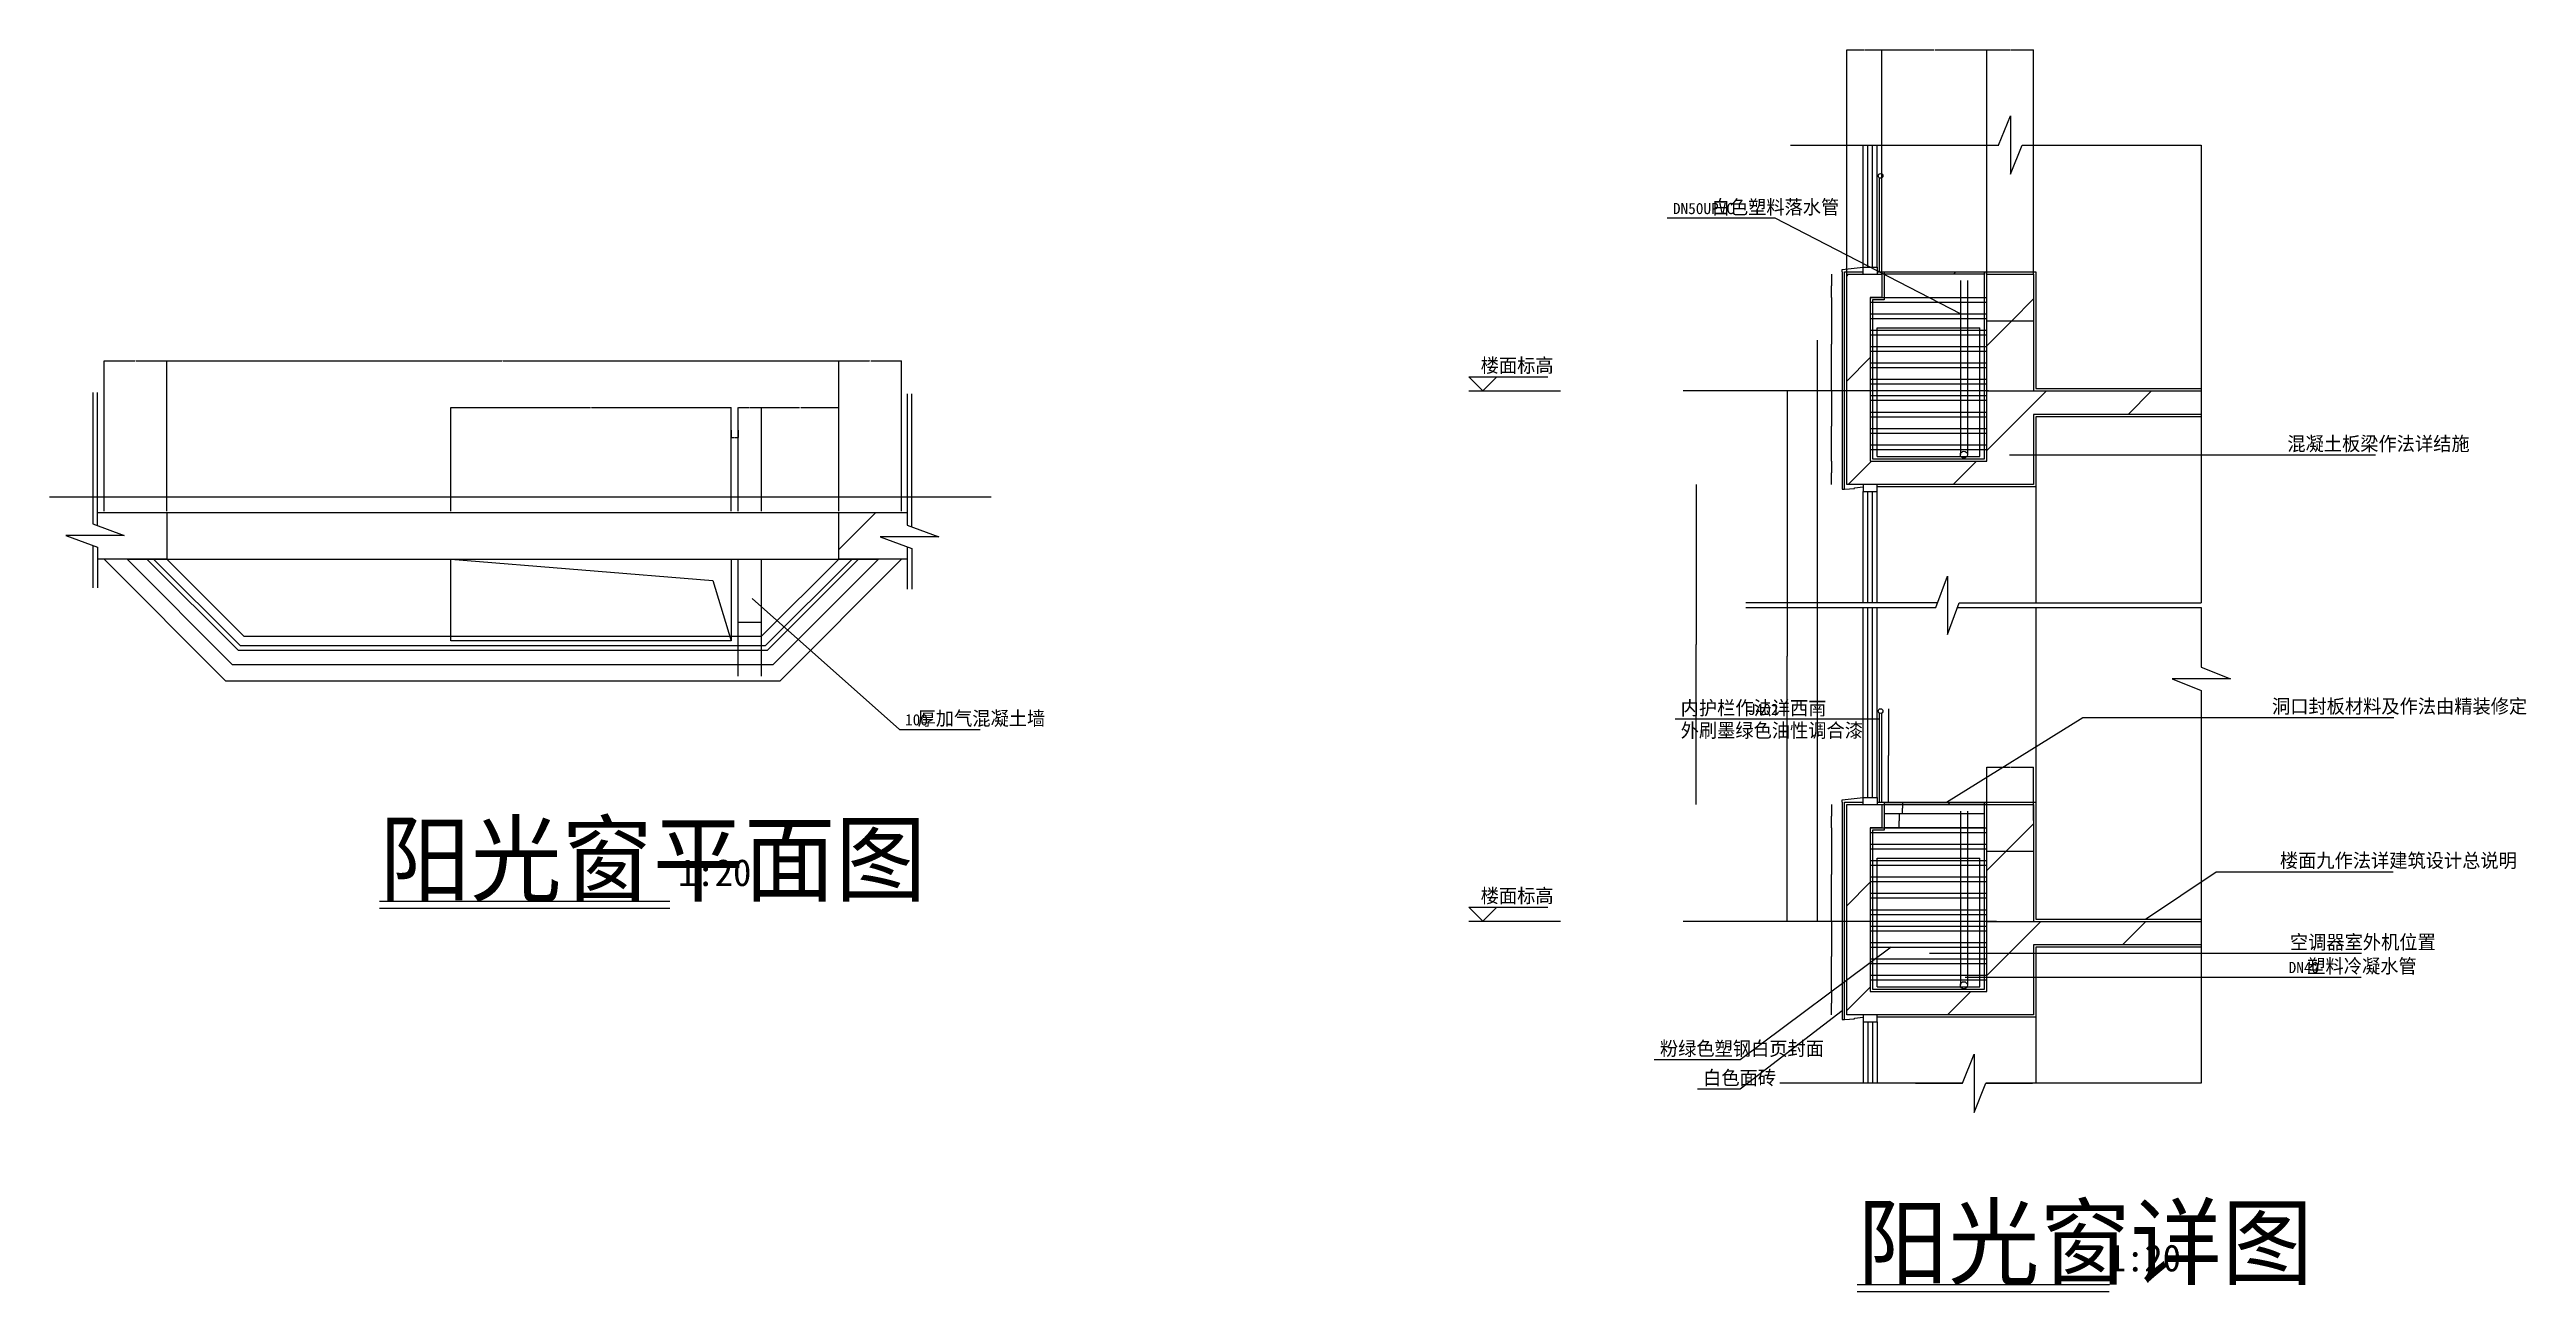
# Model space of a CAD drawing. Header units: metres. Extents: x 28236 to 38834, y 35622 to 40936.
import ezdxf

# ---------------------------------------------------------------- set-up
doc = ezdxf.new("R2010")
doc.units = ezdxf.units.M
for name, color, linetype in [('1', 4, 'Continuous'), ('2', 1, 'Continuous'), ('AXIS_TEXT', 7, 'Continuous'), ('BAN', 7, 'Continuous'), ('KT', 4, 'Continuous'), ('PUB_DIM', 3, 'Continuous'), ('PUB_TEXT', 7, 'Continuous'), ('WAI', 2, 'Continuous'), ('WALL', 7, 'Continuous')]:
    doc.layers.add(name, color=color, linetype=linetype)
doc.dimstyles.get("Standard").update_dxf_attribs({"dimtxt": 2.5, "dimasz": 2.5, "dimexe": 1.25, "dimexo": 0.625, "dimtad": 1, "dimcen": 2.5, "dimazin": 3, "dimtfac": 1, "dimtmove": 0, "dimatfit": 3})
pattern_1 = [(45, (0, 0), (-224.5064, 224.5064), [])]

# ---------------------------------------------------------------- blocks, each defined once
blk = doc.blocks.new('PDX')
at = {"layer": 'AXIS_TEXT'}
blk.add_lwpolyline([(0, 250), (0, 50), (125, 0), (-125, 0), (0, -50), (0, -250)], dxfattribs=at)
blk = doc.blocks.new('*D1')
for p, q in [((29952.89, 38961.06), (29952.89, 39403.64)), ((29953.14, 39403.64), (30550.89, 39403.64)), ((30554.89, 39403.64), (31152.64, 39403.64)), ((31152.89, 38961.06), (31152.89, 39403.64))]:
    blk.add_line(p, q)
at = {"layer": 'Defpoints'}
for p in [(29952.89, 39403.64), (29952.89, 38961.06), (31152.89, 38961.06)]:
    blk.add_point(p, dxfattribs=at)
at = {"layer": 'PUB_DIM', "insert": (30552.89, 39403.64), "char_height": 1, "attachment_point": 5}
blk.add_mtext('1200', dxfattribs=at)
blk = doc.blocks.new('*D2')
for p, q in [((28737.7, 39447.91), (28737.7, 39603.64)), ((28737.95, 39603.64), (30173.28, 39603.64)), ((30177.28, 39603.64), (31612.61, 39603.64)), ((31612.86, 39447.91), (31612.86, 39603.64))]:
    blk.add_line(p, q)
at = {"layer": 'Defpoints'}
for p in [(28737.7, 39603.64), (28737.7, 39447.91), (31612.86, 39447.91)]:
    blk.add_point(p, dxfattribs=at)
at = {"layer": 'PUB_DIM', "insert": (30175.28, 39603.64), "char_height": 1, "attachment_point": 5}
blk.add_mtext('3600', dxfattribs=at)
blk = doc.blocks.new('*D3')
for p, q in [((28469, 38961.06), (28469, 39603.64)), ((28469.25, 39603.64), (28600.85, 39603.64)), ((28605.85, 39603.64), (28737.45, 39603.64)), ((28737.7, 38961.06), (28737.7, 39603.64))]:
    blk.add_line(p, q)
at = {"layer": 'Defpoints'}
for p in [(28469, 39603.64), (28469, 38961.06), (28737.7, 38961.06)]:
    blk.add_point(p, dxfattribs=at)
at = {"layer": 'PUB_DIM', "insert": (28603.35, 39603.64), "char_height": 1, "attachment_point": 5}
blk.add_mtext('268,7', dxfattribs=at)
blk = doc.blocks.new('*D4')
for p, q in [((35860.76, 39874.71), (35860.76, 39674.71)), ((35860.51, 39674.71), (35860.26, 39674.71)), ((35860.76, 39474.71), (35860.76, 39674.71)), ((35860.76, 39674.71), (35860.76, 39674.71)), ((35861.01, 39674.71), (35861.26, 39674.71))]:
    blk.add_line(p, q)
at = {"layer": 'Defpoints'}
for p in [(35860.76, 39874.71), (35860.76, 39674.71), (35860.76, 39474.71)]:
    blk.add_point(p, dxfattribs=at)
at = {"layer": 'PUB_DIM', "insert": (35860.76, 39675.835), "char_height": 1, "attachment_point": 5}
blk.add_mtext('0', dxfattribs=at)
blk = doc.blocks.new('*D5')
for p, q in [((31612.86, 38961.06), (31612.86, 39603.64)), ((31613.11, 39603.64), (31744.71, 39603.64)), ((31749.71, 39603.64), (31881.31, 39603.64)), ((31881.56, 38961.06), (31881.56, 39603.64))]:
    blk.add_line(p, q)
at = {"layer": 'Defpoints'}
for p in [(31612.86, 39603.64), (31612.86, 38961.06), (31881.56, 38961.06)]:
    blk.add_point(p, dxfattribs=at)
at = {"layer": 'PUB_DIM', "insert": (31747.21, 39603.64), "char_height": 1, "attachment_point": 5}
blk.add_mtext('268,7', dxfattribs=at)
blk = doc.blocks.new('*D6')
for p, q in [((31282.89, 39205.99), (31282.89, 39403.64)), ((31283.14, 39403.64), (31444.875, 39403.64)), ((31450.875, 39403.64), (31612.61, 39403.64)), ((31612.86, 39205.99), (31612.86, 39403.64))]:
    blk.add_line(p, q)
at = {"layer": 'Defpoints'}
for p in [(31282.89, 39403.64), (31282.89, 39205.99), (31612.86, 39205.99)]:
    blk.add_point(p, dxfattribs=at)
at = {"layer": 'PUB_DIM', "insert": (31447.875, 39403.64), "char_height": 1, "attachment_point": 5}
blk.add_mtext('329,97', dxfattribs=at)
blk = doc.blocks.new('*D7')
for p, q in [((31152.89, 39307.51), (31152.89, 39276)), ((31153.14, 39276), (31166.89, 39276)), ((31168.89, 39276), (31182.64, 39276)), ((31182.89, 39307.51), (31182.89, 39276))]:
    blk.add_line(p, q)
at = {"layer": 'Defpoints'}
for p in [(31152.89, 39307.51), (31152.89, 39276), (31182.89, 39307.51)]:
    blk.add_point(p, dxfattribs=at)
at = {"layer": 'PUB_DIM', "insert": (31167.89, 39276), "char_height": 1, "attachment_point": 5}
blk.add_mtext('30', dxfattribs=at)
blk = doc.blocks.new('*D8')
for p, q in [((31182.89, 38961.06), (31182.89, 39403.64)), ((31183.14, 39403.64), (31231.39, 39403.64)), ((31234.39, 39403.64), (31282.64, 39403.64)), ((31282.89, 38961.06), (31282.89, 39403.64))]:
    blk.add_line(p, q)
at = {"layer": 'Defpoints'}
for p in [(31182.89, 39403.64), (31182.89, 38961.06), (31282.89, 38961.06)]:
    blk.add_point(p, dxfattribs=at)
at = {"layer": 'PUB_DIM', "insert": (31232.89, 39403.64), "char_height": 1, "attachment_point": 5}
blk.add_mtext('100', dxfattribs=at)
blk = doc.blocks.new('*D9')
for p, q in [((35860.76, 37205.27), (35860.76, 37055.27)), ((35860.51, 37055.27), (35860.26, 37055.27)), ((35860.76, 36905.27), (35860.76, 37055.27)), ((35860.76, 37055.27), (35860.76, 37055.27)), ((35861.01, 37055.27), (35861.26, 37055.27))]:
    blk.add_line(p, q)
at = {"layer": 'Defpoints'}
for p in [(35860.76, 37205.27), (35860.76, 37055.27), (35860.76, 36905.27)]:
    blk.add_point(p, dxfattribs=at)
at = {"layer": 'PUB_DIM', "insert": (35860.76, 37056.395), "char_height": 1, "attachment_point": 5}
blk.add_mtext('0', dxfattribs=at)
blk = doc.blocks.new('*D10')
for p, q in [((35859.68, 36905.27), (35859.68, 36855.27)), ((35859.43, 36855.27), (35859.18, 36855.27)), ((35859.68, 36805.27), (35859.68, 36855.27)), ((35859.68, 36855.27), (35859.68, 36855.27)), ((35859.93, 36855.27), (35860.18, 36855.27))]:
    blk.add_line(p, q)
at = {"layer": 'Defpoints'}
for p in [(35859.68, 36905.27), (35859.68, 36855.27), (35859.68, 36805.27)]:
    blk.add_point(p, dxfattribs=at)
at = {"layer": 'PUB_DIM', "insert": (35859.68, 36856.395), "char_height": 1, "attachment_point": 5}
blk.add_mtext('0', dxfattribs=at)
blk = doc.blocks.new('*D11')
for p, q in [((35860.76, 37605.27), (35860.76, 37405.27)), ((35860.51, 37405.27), (35860.26, 37405.27)), ((35860.76, 37205.27), (35860.76, 37405.27)), ((35860.76, 37405.27), (35860.76, 37405.27)), ((35861.01, 37405.27), (35861.26, 37405.27))]:
    blk.add_line(p, q)
at = {"layer": 'Defpoints'}
for p in [(35860.76, 37605.27), (35860.76, 37405.27), (35860.76, 37205.27)]:
    blk.add_point(p, dxfattribs=at)
at = {"layer": 'PUB_DIM', "insert": (35860.76, 37406.395), "char_height": 1, "attachment_point": 5}
blk.add_mtext('0', dxfattribs=at)
blk = doc.blocks.new('*D12')
for p, q in [((35860.51, 37655.27), (35860.26, 37655.27)), ((35860.76, 37705.27), (35860.76, 37655.27)), ((35860.76, 37605.27), (35860.76, 37655.27)), ((35860.76, 37655.27), (35860.76, 37655.27)), ((35861.01, 37655.27), (35861.26, 37655.27))]:
    blk.add_line(p, q)
at = {"layer": 'Defpoints'}
for p in [(35860.76, 37705.27), (35860.76, 37655.27), (35860.76, 37605.27)]:
    blk.add_point(p, dxfattribs=at)
at = {"layer": 'PUB_DIM', "insert": (35860.76, 37656.395), "char_height": 1, "attachment_point": 5}
blk.add_mtext('0', dxfattribs=at)
blk = doc.blocks.new('*D13')
for p, q in [((35859.43, 39124.71), (35859.18, 39124.71)), ((35859.68, 39174.71), (35859.68, 39124.71)), ((35859.68, 39074.71), (35859.68, 39124.71)), ((35859.68, 39124.71), (35859.68, 39124.71)), ((35859.93, 39124.71), (35860.18, 39124.71))]:
    blk.add_line(p, q)
at = {"layer": 'Defpoints'}
for p in [(35859.68, 39174.71), (35859.68, 39124.71), (35859.68, 39074.71)]:
    blk.add_point(p, dxfattribs=at)
at = {"layer": 'PUB_DIM', "insert": (35859.68, 39125.835), "char_height": 1, "attachment_point": 5}
blk.add_mtext('0', dxfattribs=at)
blk = doc.blocks.new('*D14')
for p, q in [((35860.76, 39474.71), (35860.76, 39324.71)), ((35860.51, 39324.71), (35860.26, 39324.71)), ((35860.76, 39174.71), (35860.76, 39324.71)), ((35860.76, 39324.71), (35860.76, 39324.71)), ((35861.01, 39324.71), (35861.26, 39324.71))]:
    blk.add_line(p, q)
at = {"layer": 'Defpoints'}
for p in [(35860.76, 39474.71), (35860.76, 39324.71), (35860.76, 39174.71)]:
    blk.add_point(p, dxfattribs=at)
at = {"layer": 'PUB_DIM', "insert": (35860.76, 39325.835), "char_height": 1, "attachment_point": 5}
blk.add_mtext('0', dxfattribs=at)
blk = doc.blocks.new('*D15')
for p, q in [((35670.19, 39474.71), (35670.19, 38339.99)), ((35669.94, 38339.99), (35669.69, 38339.99)), ((35670.19, 37205.27), (35670.19, 38339.99)), ((35670.19, 38339.99), (35670.19, 38339.99)), ((35670.44, 38339.99), (35670.69, 38339.99))]:
    blk.add_line(p, q)
at = {"layer": 'Defpoints'}
for p in [(35670.19, 39474.71), (35670.19, 38339.99), (35670.19, 37205.27)]:
    blk.add_point(p, dxfattribs=at)
at = {"layer": 'PUB_DIM', "insert": (35670.19, 38341.115), "char_height": 1, "attachment_point": 5}
blk.add_mtext('3000', dxfattribs=at)
blk = doc.blocks.new('*D16')
for p, q in [((35281.43, 39074.71), (35281.43, 38389.99)), ((35281.18, 38389.99), (35280.93, 38389.99)), ((35281.43, 37705.27), (35281.43, 38389.99)), ((35281.43, 38389.99), (35281.43, 38389.99)), ((35281.68, 38389.99), (35281.93, 38389.99))]:
    blk.add_line(p, q)
at = {"layer": 'Defpoints'}
for p in [(35281.43, 39074.71), (35281.43, 38389.99), (35281.43, 37705.27)]:
    blk.add_point(p, dxfattribs=at)
at = {"layer": 'PUB_DIM', "insert": (35281.43, 38391.115), "char_height": 1, "attachment_point": 5}
blk.add_mtext('2100', dxfattribs=at)
blk = doc.blocks.new('*D17')
for p, q in [((36104.59, 38115.27), (36104.59, 37915.27)), ((36104.34, 37915.27), (36104.09, 37915.27)), ((36104.59, 37715.27), (36104.59, 37915.27)), ((36104.59, 37915.27), (36104.59, 37915.27)), ((36104.84, 37915.27), (36105.09, 37915.27))]:
    blk.add_line(p, q)
at = {"layer": 'Defpoints'}
for p in [(36104.59, 38115.27), (36104.59, 37915.27), (36104.59, 37715.27)]:
    blk.add_point(p, dxfattribs=at)
at = {"layer": 'PUB_DIM', "insert": (36104.59, 37916.395), "char_height": 1, "attachment_point": 5}
blk.add_mtext('0', dxfattribs=at)
blk = doc.blocks.new('*D18')
for p, q in [((36149.85, 37635.27), (36149.6, 37635.27)), ((36150.1, 37665.27), (36150.1, 37635.27)), ((36150.1, 37605.27), (36150.1, 37635.27)), ((36150.1, 37635.27), (36150.1, 37635.27)), ((36150.35, 37635.27), (36150.6, 37635.27))]:
    blk.add_line(p, q)
at = {"layer": 'Defpoints'}
for p in [(36150.1, 37665.27), (36150.1, 37635.27), (36150.1, 37605.27)]:
    blk.add_point(p, dxfattribs=at)
at = {"layer": 'PUB_DIM', "insert": (36150.1, 37636.395), "char_height": 1, "attachment_point": 5}
blk.add_mtext('0', dxfattribs=at)
blk = doc.blocks.new('*D19')
for p, q in [((36164.51, 37690.27), (36164.26, 37690.27)), ((36164.76, 37715.27), (36164.76, 37690.27)), ((36164.76, 37665.27), (36164.76, 37690.27)), ((36164.76, 37690.27), (36164.76, 37690.27)), ((36165.01, 37690.27), (36165.26, 37690.27))]:
    blk.add_line(p, q)
at = {"layer": 'Defpoints'}
for p in [(36164.76, 37715.27), (36164.76, 37690.27), (36164.76, 37665.27)]:
    blk.add_point(p, dxfattribs=at)
at = {"layer": 'PUB_DIM', "insert": (36164.76, 37691.395), "char_height": 1, "attachment_point": 5}
blk.add_mtext('0', dxfattribs=at)
blk = doc.blocks.new('*D20')
for p, q in [((36525.26, 37637.43), (36525.26, 37864.7)), ((36525.51, 37864.7), (36623.76, 37864.7)), ((36626.76, 37864.7), (36725.01, 37864.7)), ((36725.26, 37637.43), (36725.26, 37864.7))]:
    blk.add_line(p, q)
at = {"layer": 'Defpoints'}
for p in [(36525.26, 37864.7), (36525.26, 37637.43), (36725.26, 37637.43)]:
    blk.add_point(p, dxfattribs=at)
at = {"layer": 'PUB_DIM', "insert": (36625.26, 37864.7), "char_height": 1, "attachment_point": 5}
blk.add_mtext('200', dxfattribs=at)
blk = doc.blocks.new('*D21')
for p, q in [((35860.76, 39974.71), (35860.76, 39924.71)), ((35860.51, 39924.71), (35860.26, 39924.71)), ((35860.76, 39874.71), (35860.76, 39924.71)), ((35860.76, 39924.71), (35860.76, 39924.71)), ((35861.01, 39924.71), (35861.26, 39924.71))]:
    blk.add_line(p, q)
at = {"layer": 'Defpoints'}
for p in [(35860.76, 39974.71), (35860.76, 39924.71), (35860.76, 39874.71)]:
    blk.add_point(p, dxfattribs=at)
at = {"layer": 'PUB_DIM', "insert": (35860.76, 39925.835), "char_height": 1, "attachment_point": 5}
blk.add_mtext('0', dxfattribs=at)
blk = doc.blocks.new('*D22')
for p, q in [((36075.26, 39974.71), (36075.26, 40935)), ((36075.51, 40935), (36298.76, 40935)), ((36301.76, 40935), (36525.01, 40935)), ((36525.26, 39974.71), (36525.26, 40935))]:
    blk.add_line(p, q)
at = {"layer": 'Defpoints'}
for p in [(36075.26, 40935), (36075.26, 39974.71), (36525.26, 39974.71)]:
    blk.add_point(p, dxfattribs=at)
at = {"layer": 'PUB_DIM', "insert": (36300.26, 40935), "char_height": 1, "attachment_point": 5}
blk.add_mtext('450', dxfattribs=at)
blk = doc.blocks.new('*D23')
for p, q in [((35925.26, 39974.71), (35925.26, 40935)), ((35925.51, 40935), (35998.76, 40935)), ((36001.76, 40935), (36075.01, 40935)), ((36075.26, 39974.71), (36075.26, 40935))]:
    blk.add_line(p, q)
at = {"layer": 'Defpoints'}
for p in [(35925.26, 40935), (35925.26, 39974.71), (36075.26, 39974.71)]:
    blk.add_point(p, dxfattribs=at)
at = {"layer": 'PUB_DIM', "insert": (36000.26, 40935), "char_height": 1, "attachment_point": 5}
blk.add_mtext('150', dxfattribs=at)
blk = doc.blocks.new('*D24')
for p, q in [((36525.26, 39974.71), (36525.26, 40935)), ((36525.51, 40935), (36623.76, 40935)), ((36626.76, 40935), (36725.01, 40935)), ((36725.26, 39974.71), (36725.26, 40935))]:
    blk.add_line(p, q)
at = {"layer": 'Defpoints'}
for p in [(36525.26, 40935), (36525.26, 39974.71), (36725.26, 39974.71)]:
    blk.add_point(p, dxfattribs=at)
at = {"layer": 'PUB_DIM', "insert": (36625.26, 40935), "char_height": 1, "attachment_point": 5}
blk.add_mtext('200', dxfattribs=at)

msp = doc.modelspace()

# ---------------------------------------------------------------- hatches: boundary and pattern name
h = msp.add_hatch()
h.set_pattern_fill('AN31C', scale=100)
h.set_pattern_definition(pattern_1)
h.paths.add_polyline_path([(36725.26, 39374.71), (37442.52, 39374.71), (37442.52, 39474.71), (36525.26, 39474.71), (36525.26, 39174.71), (36025.26, 39174.71), (36025.26, 39874.71), (36075.26, 39874.71), (36075.26, 39974.71), (35925.26, 39974.71), (35925.26, 39174.71), (35925.26, 39074.71), (36725.26, 39074.71)])
h = msp.add_hatch()
h.set_pattern_fill('AN31C', scale=100)
h.set_pattern_definition(pattern_1)
h.paths.add_polyline_path([(36525.26, 39774.71), (36725.26, 39774.71), (36725.26, 39974.71), (36525.26, 39974.71)])
h = msp.add_hatch()
h.set_pattern_fill('ANSI31', scale=100)
h.paths.add_polyline_path([(36725.26, 39774.71), (36525.26, 39774.71), (36525.26, 39474.71), (36725.26, 39474.71)])
h = msp.add_hatch()
h.set_pattern_fill('ANSI31', scale=200)
h.paths.add_polyline_path([(28305.83, 38856.72), (28440.83, 38806.72), (28440.83, 38754.97), (28737.7, 38754.97), (28737.7, 38954.97), (28440.83, 38954.97), (28440.83, 38899.31), (28555.83, 38856.72)])
h = msp.add_hatch()
h.set_pattern_fill('ANSI31', scale=200)
h.paths.add_polyline_path([(31905.36, 38754.97), (31905.36, 38808.28), (31790.36, 38850.87), (32040.36, 38850.87), (31905.36, 38900.87), (31905.36, 38954.97), (31612.86, 38954.97), (31612.86, 38754.97)])
h = msp.add_hatch()
h.set_pattern_fill('AN31C', scale=100)
h.set_pattern_definition(pattern_1)
h.paths.add_polyline_path([(36525.26, 37205.27), (36525.26, 36905.27), (36025.26, 36905.27), (36025.26, 37605.27), (36075.26, 37605.27), (36075.26, 37705.27), (35925.26, 37705.27), (35925.26, 36905.27), (35925.26, 36805.27), (36725.26, 36805.27), (36725.26, 37105.27), (37442.52, 37105.27), (37442.52, 37205.27)])
h = msp.add_hatch()
h.set_pattern_fill('AN31C', scale=100)
h.set_pattern_definition(pattern_1)
h.paths.add_polyline_path([(36525.26, 37505.27), (36725.26, 37505.27), (36725.26, 37705.27), (36525.26, 37705.27)])
h = msp.add_hatch()
h.set_pattern_fill('ANSI31', scale=100)
h.paths.add_polyline_path([(36725.26, 37505.27), (36525.26, 37505.27), (36525.26, 37205.27), (36725.26, 37205.27)])
at = {"layer": 'WAI'}
h = msp.add_hatch(dxfattribs=at)
h.set_pattern_fill('ANSI31', scale=100)
h.paths.add_polyline_path([(36515.26, 39984.71), (36085.26, 39984.71), (36085.26, 39974.71), (36515.26, 39974.71)])
h = msp.add_hatch(dxfattribs=at)
h.set_pattern_fill('ANSI31', scale=100)
h.paths.add_polyline_path([(36515.26, 37715.27), (36085.26, 37715.27), (36085.26, 37705.27), (36515.26, 37705.27)])

# ---------------------------------------------------------------- linework, layer by layer
for p, q in [((35685.31, 40527.07), (36575.55, 40527.07)), ((35995.26, 40004.98), (35995.26, 40527.07)), ((36015.26, 40004.98), (36015.26, 40527.07)), ((36035.26, 40004.98), (36035.26, 40527.07)), ((36055.26, 40004.98), (36055.26, 40527.07)), ((36675.5, 40527.07), (37442.52, 40527.07)), ((37442.52, 40527.07), (37442.52, 38567.7)), ((35905.26, 39994.71), (35995.26, 40004.98)), ((35905.26, 39984.71), (35905.26, 39994.71)), ((35905.26, 39984.71), (35905.26, 39054.71)), ((36025.26, 39874.71), (36525.26, 39874.71)), ((36025.26, 39854.71), (36525.26, 39854.71)), ((36025.26, 39804.71), (36525.26, 39804.71)), ((36025.26, 39784.71), (36525.26, 39784.71)), ((36025.26, 39734.71), (36525.26, 39734.71)), ((36025.26, 39714.71), (36525.26, 39714.71)), ((36025.26, 39664.71), (36525.26, 39664.71)), ((36025.26, 39644.71), (36525.26, 39644.71)), ((36025.26, 39594.71), (36525.26, 39594.71)), ((36025.26, 39574.71), (36525.26, 39574.71)), ((28440.83, 38899.31), (28440.83, 39468.54)), ((31925.36, 38893.47), (31925.36, 39462.7)), ((36025.26, 39524.71), (36525.26, 39524.71)), ((36025.26, 39504.71), (36525.26, 39504.71)), ((36025.26, 39454.71), (36525.26, 39454.71)), ((36025.26, 39434.71), (36525.26, 39434.71)), ((36025.26, 39384.71), (36525.26, 39384.71)), ((36025.26, 39364.71), (36525.26, 39364.71)), ((36025.26, 39314.71), (36525.26, 39314.71)), ((36025.26, 39294.71), (36525.26, 39294.71)), ((36025.26, 39244.71), (36525.26, 39244.71)), ((36025.26, 39224.71), (36525.26, 39224.71)), ((35905.26, 39054.71), (35915.26, 39054.71)), ((35915.26, 39054.71), (35915.26, 39064.71)), ((35915.26, 39054.71), (35958.89, 39057.08)), ((35958.89, 39057.08), (35959.09, 39060.49)), ((35959.09, 39060.49), (35995.26, 39064.71)), ((35995.26, 38567.7), (35995.26, 39044.71)), ((36015.26, 38567.7), (36015.26, 39044.71)), ((36035.37, 38567.7), (36035.37, 39044.71)), ((36055.37, 38567.7), (36055.37, 39044.71)), ((36735.26, 39064.71), (36735.26, 38567.7)), ((28737.7, 38954.97), (31612.86, 38954.97)), ((28420.83, 38814.12), (28420.83, 38633.04)), ((31905.36, 38808.28), (31905.36, 38627.2)), ((28469, 38754.97), (28988.97, 38234.99)), ((28567.99, 38754.97), (29017.97, 38304.99)), ((28572.7, 38754.97), (31777.86, 38754.97)), ((28652.85, 38754.97), (29042.82, 38364.99)), ((28681.13, 38754.97), (29051.1, 38384.99)), ((28737.7, 38754.97), (29067.67, 38424.99)), ((31612.86, 38754.97), (31282.89, 38424.99)), ((31669.43, 38754.97), (31299.45, 38384.99)), ((31697.71, 38754.97), (31307.74, 38364.99)), ((31782.57, 38754.97), (31332.59, 38304.99)), ((31881.56, 38754.97), (31361.59, 38234.99)), ((36314.65, 38567.7), (35493.14, 38567.7)), ((35995.26, 37735.55), (35995.26, 38547.7)), ((36015.26, 37735.55), (36015.26, 38547.7)), ((36035.37, 37735.55), (36035.37, 38547.7)), ((36055.37, 37735.55), (36055.37, 38547.7)), ((36399.84, 38547.7), (37442.52, 38547.7)), ((36735.26, 38547.7), (36735.26, 37715.27)), ((37442.52, 38547.7), (37442.52, 38293.62)), ((29042.82, 38364.99), (31307.74, 38364.99)), ((29051.1, 38384.99), (31299.45, 38384.99)), ((29067.67, 38424.99), (31282.89, 38424.99)), ((29017.97, 38304.99), (31332.59, 38304.99)), ((28988.97, 38234.99), (31361.59, 38234.99)), ((37442.52, 38192.88), (37442.52, 36512.63)), ((35905.26, 37725.27), (35995.26, 37735.55)), ((35905.26, 37715.27), (35905.26, 37725.27)), ((35905.26, 37715.27), (35905.26, 36785.27)), ((36025.26, 37605.27), (36525.26, 37605.27)), ((36025.26, 37585.27), (36525.26, 37585.27)), ((36025.26, 37535.27), (36525.26, 37535.27)), ((36025.26, 37515.27), (36525.26, 37515.27)), ((36025.26, 37465.27), (36525.26, 37465.27)), ((36025.26, 37445.27), (36525.26, 37445.27)), ((36025.26, 37395.27), (36525.26, 37395.27)), ((36025.26, 37375.27), (36525.26, 37375.27)), ((36025.26, 37325.27), (36525.26, 37325.27)), ((36025.26, 37305.27), (36525.26, 37305.27)), ((36025.26, 37255.27), (36525.26, 37255.27)), ((36025.26, 37235.27), (36525.26, 37235.27)), ((36025.26, 37185.27), (36525.26, 37185.27)), ((36025.26, 37165.27), (36525.26, 37165.27)), ((36025.26, 37115.27), (36525.26, 37115.27)), ((36025.26, 37095.27), (36525.26, 37095.27)), ((36025.26, 37045.27), (36525.26, 37045.27)), ((36025.26, 37025.27), (36525.26, 37025.27)), ((36025.26, 36975.27), (36525.26, 36975.27)), ((36025.26, 36955.27), (36525.26, 36955.27)), ((35905.26, 36785.27), (35915.26, 36785.27)), ((35915.26, 36785.27), (35915.26, 36795.27)), ((35915.26, 36785.27), (35958.89, 36787.64)), ((35958.89, 36787.64), (35959.09, 36791.06)), ((35959.09, 36791.06), (35995.26, 36795.27)), ((35995.26, 36775.27), (35995.26, 36512.63)), ((36015.26, 36775.27), (36015.26, 36512.63)), ((36035.26, 36775.27), (36035.26, 36512.63)), ((36055.26, 36775.27), (36055.26, 36512.63)), ((36735.26, 36795.27), (36735.26, 36512.63)), ((36420.4, 36512.63), (35638.97, 36512.63)), ((37442.52, 36512.63), (36520.4, 36512.63))]:
    msp.add_line(p, q)
for points in [[(35995.26, 39974.71), (35995.26, 40004.98), (36025.26, 40004.98), (36055.26, 40004.98), (36055.26, 39974.71)], [(35995.26, 39074.71), (35995.26, 39044.71), (36025.26, 39044.71), (36055.26, 39044.71), (36055.26, 39074.71)], [(35995.26, 37705.27), (35995.26, 37735.55), (36025.26, 37735.55), (36055.26, 37735.55), (36055.26, 37705.27)], [(35995.26, 36805.27), (35995.26, 36775.27), (36025.26, 36775.27), (36055.26, 36775.27), (36055.26, 36805.27)]]:
    msp.add_lwpolyline(points)
at = {"layer": '1'}
for p, q in [((36075.26, 40384.71), (36065.26, 40384.71)), ((36065.26, 39984.71), (36065.26, 40384.71)), ((36075.26, 39984.71), (36075.26, 40384.71)), ((36411.55, 39947.52), (36411.55, 39202.19)), ((36441.55, 39947.52), (36441.55, 39202.19)), ((36065.26, 37715.27), (36065.26, 38096.62)), ((36075.26, 37715.27), (36075.26, 38096.62)), ((36411.55, 37677.36), (36411.55, 36932.03)), ((36441.55, 37677.36), (36441.55, 36932.03))]:
    msp.add_line(p, q, dxfattribs=at)
for centre, radius in [((36070.26, 40394.71), 10), ((36426.55, 39202.19), 15), ((36070.26, 38105.28), 10), ((36426.55, 36932.03), 15)]:
    msp.add_circle(centre, radius, dxfattribs=at)
at = {"layer": '2'}
for p, q in [((35800.76, 37205.27), (35800.76, 39692.82)), ((36531.51, 39474.71), (35226.33, 39474.71)), ((36566.86, 37205.27), (35226.33, 37205.27))]:
    msp.add_line(p, q, dxfattribs=at)
at = {"layer": 'AXIS_TEXT'}
for p, q in [((28420.83, 39468.54), (28420.83, 38906.72)), ((31905.36, 39462.7), (31905.36, 38900.87)), ((28420.83, 38906.72), (28555.83, 38856.72)), ((31905.36, 38900.87), (32040.36, 38850.87)), ((28555.83, 38856.72), (28305.83, 38856.72)), ((28305.83, 38856.72), (28440.83, 38806.72)), ((28440.83, 38806.72), (28440.83, 38633.04)), ((31790.36, 38850.87), (31925.36, 38800.87)), ((32040.36, 38850.87), (31790.36, 38850.87)), ((31925.36, 38800.87), (31925.36, 38627.2)), ((36307.24, 38547.7), (36357.24, 38682.7)), ((36357.24, 38682.7), (36357.24, 38432.7)), ((35493.14, 38547.7), (36307.24, 38547.7)), ((36357.24, 38432.7), (36407.24, 38567.7)), ((36407.24, 38567.7), (37442.52, 38567.7)), ((35469.42, 36488.14), (35905.26, 36824.28))]:
    msp.add_line(p, q, dxfattribs=at)
at = {"layer": 'BAN'}
for p, q in [((36075.26, 37705.27), (36525.26, 37705.27)), ((36075.26, 37605.27), (36525.26, 37605.27))]:
    msp.add_line(p, q, dxfattribs=at)
at = {"layer": 'KT'}
for p, q in [((36055.26, 39194.71), (36055.26, 39744.71)), ((36055.26, 39744.71), (36495.26, 39744.71)), ((36495.26, 39194.71), (36495.26, 39744.71)), ((36055.26, 39194.71), (36495.26, 39194.71)), ((31182.89, 38254.99), (31182.89, 38754.97)), ((31282.89, 38254.99), (31282.89, 38754.97)), ((36055.26, 37475.27), (36495.26, 37475.27)), ((36055.26, 36925.27), (36055.26, 37475.27)), ((36495.26, 36925.27), (36495.26, 37475.27)), ((36055.26, 36925.27), (36495.26, 36925.27))]:
    msp.add_line(p, q, dxfattribs=at)
at = {"layer": 'PUB_DIM'}
for p, q in [((34308.84, 39534.71), (34428.84, 39534.71)), ((34368.84, 39474.71), (34308.84, 39534.71)), ((34428.84, 39534.71), (34368.84, 39474.71)), ((34428.84, 39534.71), (34645.99, 39534.71)), ((34308.84, 39474.71), (34428.84, 39474.71)), ((34368.84, 39474.71), (34700.76, 39474.71)), ((34308.84, 37265.67), (34428.84, 37265.67)), ((34368.84, 37205.67), (34308.84, 37265.67)), ((34308.84, 37205.67), (34428.84, 37205.67)), ((34428.84, 37265.67), (34368.84, 37205.67)), ((34368.84, 37205.67), (34700.76, 37205.67)), ((34428.84, 37265.67), (34645.99, 37265.67))]:
    msp.add_line(p, q, dxfattribs=at)
at = {"layer": 'PUB_TEXT'}
for p, q in [((35618.86, 40213.52), (35157.76, 40213.52)), ((36411.55, 39804.71), (35618.86, 40213.52)), ((36622.29, 39201.16), (37786.59, 39201.16)), ((37786.59, 39201.16), (38188.07, 39201.16)), ((31241.75, 38586.34), (31872.39, 38025.96)), ((35593.62, 38070.39), (35191.01, 38070.39)), ((36065.26, 38070.39), (35593.62, 38070.39)), ((36352.08, 37715.27), (36935.11, 38077.69)), ((36935.11, 38077.69), (38266.67, 38077.69)), ((31872.39, 38025.96), (32218.15, 38025.96)), ((37203.84, 37215.27), (37506.59, 37417.68)), ((37506.59, 37417.68), (38263.99, 37417.68)), ((36115.37, 37095.27), (35469.14, 36613.17)), ((36279.76, 37068.56), (37797.7, 37068.56)), ((37797.7, 37068.56), (38128.31, 37068.56)), ((36431.52, 36965.96), (37792.18, 36965.96)), ((37792.18, 36965.96), (38126.03, 36965.96)), ((35469.14, 36613.17), (35102.25, 36613.17)), ((35287.06, 36488.14), (35469.42, 36488.14))]:
    msp.add_line(p, q, dxfattribs=at)
for points in [[(29647.45, 37291.66), (30890.62, 37291.66)], [(29647.45, 37261.66), (30890.62, 37261.66)], [(35970.55, 35651.71), (37049.46, 35651.71)], [(35970.55, 35621.71), (37048.94, 35621.71)]]:
    msp.add_lwpolyline(points, dxfattribs=at)
at = {"layer": 'WAI'}
for p, q in [((36085.26, 39984.71), (36515.26, 39984.71)), ((36515.26, 39974.71), (36085.26, 39974.71)), ((36515.26, 39984.71), (36515.26, 39974.71)), ((28235.98, 39021.06), (32264.98, 39021.06)), ((29952.89, 38754.97), (31152.89, 38754.97)), ((29952.89, 38754.97), (31073.46, 38664.2)), ((29952.89, 38404.97), (29952.89, 38754.97)), ((31152.89, 38754.97), (31152.89, 38404.97)), ((31073.46, 38664.2), (31152.89, 38404.97)), ((31182.89, 38484.99), (31282.89, 38484.99)), ((31152.89, 38404.97), (29952.89, 38404.97)), ((36085.26, 37715.27), (36515.26, 37715.27)), ((36515.26, 37705.27), (36085.26, 37705.27)), ((36515.26, 37665.27), (36085.26, 37665.27)), ((36515.26, 37715.27), (36515.26, 37705.27)), ((36515.26, 37605.27), (36085.26, 37605.27))]:
    msp.add_line(p, q, dxfattribs=at)
at = {"layer": 'WALL'}
for points in [[(35915.26, 39064.71), (35915.26, 39984.71), (35995.26, 39984.71)], [(37442.52, 39374.71), (36725.26, 39374.71), (36725.26, 39074.71), (35925.26, 39074.71), (35925.26, 39174.71), (35925.26, 39974.71), (36075.26, 39974.71), (36075.26, 39874.71), (36025.26, 39874.71), (36025.26, 39174.71), (36525.26, 39174.71), (36525.26, 39974.71), (36725.26, 39974.71), (36725.26, 39474.71)], [(36055.26, 39984.71), (36085.26, 39984.71), (36085.26, 39864.71), (36035.26, 39864.71), (36035.26, 39184.71), (36515.26, 39184.71), (36515.26, 39984.71), (36735.26, 39984.71), (36735.26, 39484.71)], [(36525.26, 39774.71), (36725.26, 39774.71)], [(36525.26, 39474.71), (37442.52, 39474.71)], [(36735.26, 39484.71), (37442.52, 39484.71)], [(37442.52, 39364.71), (36735.26, 39364.71), (36735.26, 39064.71), (36055.26, 39064.71)], [(28440.83, 38954.97), (28737.7, 38954.97), (28737.7, 38754.97), (28440.83, 38754.97)], [(31905.36, 38754.97), (31612.86, 38754.97), (31612.86, 38954.97), (31905.36, 38954.97)], [(35915.26, 36795.27), (35915.26, 37715.27), (35995.26, 37715.27)], [(37442.52, 37105.27), (36725.26, 37105.27), (36725.26, 36805.27), (35925.26, 36805.27), (35925.26, 36905.27), (35925.26, 37705.27), (36075.26, 37705.27), (36075.26, 37605.27), (36025.26, 37605.27), (36025.26, 36905.27), (36525.26, 36905.27), (36525.26, 37705.27), (36725.26, 37705.27), (36725.26, 37205.27)], [(36055.26, 37715.27), (36085.26, 37715.27), (36085.26, 37595.27), (36035.26, 37595.27), (36035.26, 36915.27), (36515.26, 36915.27), (36515.26, 37715.27), (36735.26, 37715.27), (36735.26, 37215.27)], [(36525.26, 37505.27), (36725.26, 37505.27)], [(36525.26, 37205.27), (37442.52, 37205.27)], [(36735.26, 37215.27), (37442.52, 37215.27)], [(37442.52, 37095.27), (36735.26, 37095.27), (36735.26, 36795.27), (36055.26, 36795.27)]]:
    msp.add_lwpolyline(points, dxfattribs=at)

# ---------------------------------------------------------------- block references
at = {"rotation": 90}
for p in [(36625.5, 40527.07), (36470.4, 36512.63)]:
    msp.add_blockref('PDX', p, dxfattribs=at)
msp.add_blockref('PDX', (37442.52, 38243.62))

# ---------------------------------------------------------------- texts
at = {"layer": 'PUB_TEXT'}
for s, height, p in [('DN50UPVC', 48, (35181.76, 40231.52)), ('白色塑料落水管', 60, (35347.48, 40231.52)), ('楼面标高', 60, (34359.19, 39553.95)), ('混凝土板梁作法详结施', 60, (37810.59, 39219.16)), ('内护栏作法详西南', 60, (35215.01, 38088.39)), ('洞口封板材料及作法由精装修定', 60, (37744.9, 38095.69)), ('100', 48, (31896.39, 38043.96)), ('厚加气混凝土墙', 60, (31950.17, 38043.96)), ('外刷墨绿色油性调合漆', 60, (35215.01, 37992.39)), ('J402', 48, (35502.81, 38088.39)), ('阳光窗平面图', 300, (29647.45, 37321.66)), ('1:20', 115.2, (30925.42, 37356.46)), ('楼面九作法详建筑设计总说明', 60, (37778.79, 37435.68)), ('楼面标高', 60, (34359.19, 37284.92)), ('空调器室外机位置', 60, (37821.7, 37086.56)), ('DN40', 48, (37816.18, 36983.96)), ('塑料冷凝水管', 60, (37896.03, 36983.96)), ('粉绿色塑钢白页封面', 60, (35126.25, 36631.17)), ('白色面砖', 60, (35311.06, 36506.14)), ('阳光窗详图', 300, (35970.55, 35681.71)), ('1:20', 115.2, (37042.27, 35707.51))]:
    msp.add_text(s, height=height, dxfattribs=at).set_placement(p)

# ---------------------------------------------------------------- dimensions: what is measured, and where the dimension line sits
at = {"layer": 'PUB_DIM'}
for base, p1, p2, picture, middle in [((35925.26, 40935), (35925.26, 39974.71), (36075.26, 39974.71), '*D23', (36000.26, 40935)), ((36075.26, 40935), (36075.26, 39974.71), (36525.26, 39974.71), '*D22', (36300.26, 40935)), ((36525.26, 40935), (36525.26, 39974.71), (36725.26, 39974.71), '*D24', (36625.26, 40935)), ((35860.76, 39924.71), (35860.76, 39974.71), (35860.76, 39874.71), '*D21', (35860.76, 39925.835)), ((35860.76, 39674.71), (35860.76, 39874.71), (35860.76, 39474.71), '*D4', (35860.76, 39675.835)), ((28469, 39603.64), (28469, 38961.06), (28737.7, 38961.06), '*D3', (28603.35, 39603.64)), ((31612.86, 39603.64), (31612.86, 38961.06), (31881.56, 38961.06), '*D5', (31747.21, 39603.64)), ((35860.76, 39324.71), (35860.76, 39474.71), (35860.76, 39174.71), '*D14', (35860.76, 39325.835)), ((29952.89, 39403.64), (29952.89, 38961.06), (31152.89, 38961.06), '*D1', (30552.89, 39403.64)), ((31182.89, 39403.64), (31182.89, 38961.06), (31282.89, 38961.06), '*D8', (31232.89, 39403.64)), ((31282.89, 39403.64), (31282.89, 39205.99), (31612.86, 39205.99), '*D6', (31447.875, 39403.64)), ((31152.89, 39276), (31152.89, 39307.51), (31182.89, 39307.51), '*D7', (31167.89, 39276)), ((35859.68, 39124.71), (35859.68, 39174.71), (35859.68, 39074.71), '*D13', (35859.68, 39125.835)), ((36104.59, 37915.27), (36104.59, 37715.27), (36104.59, 38115.27), '*D17', (36104.59, 37916.395)), ((36525.26, 37864.7), (36525.26, 37637.43), (36725.26, 37637.43), '*D20', (36625.26, 37864.7)), ((35860.76, 37655.27), (35860.76, 37705.27), (35860.76, 37605.27), '*D12', (35860.76, 37656.395)), ((36150.1, 37635.27), (36150.1, 37665.27), (36150.1, 37605.27), '*D18', (36150.1, 37636.395)), ((36164.76, 37690.27), (36164.76, 37715.27), (36164.76, 37665.27), '*D19', (36164.76, 37691.395)), ((35860.76, 37405.27), (35860.76, 37605.27), (35860.76, 37205.27), '*D11', (35860.76, 37406.395)), ((35860.76, 37055.27), (35860.76, 37205.27), (35860.76, 36905.27), '*D9', (35860.76, 37056.395)), ((35859.68, 36855.27), (35859.68, 36905.27), (35859.68, 36805.27), '*D10', (35859.68, 36856.395))]:
    dim = msp.add_linear_dim(base=base, p1=p1, p2=p2, dimstyle='Standard', dxfattribs=at)
    dim.commit()
    dim.dimension.update_dxf_attribs({"geometry": picture, "text_midpoint": middle})
for base, p1, p2, text, picture, middle in [((28737.7, 39603.64), (28737.7, 39447.91), (31612.86, 39447.91), '3600', '*D2', (30175.28, 39603.64)), ((35670.19, 38339.99), (35670.19, 39474.71), (35670.19, 37205.27), '3000', '*D15', (35670.19, 38341.115)), ((35281.43, 38389.99), (35281.43, 37705.27), (35281.43, 39074.71), '2100', '*D16', (35281.43, 38391.115))]:
    dim = msp.add_linear_dim(base=base, p1=p1, p2=p2, text=text, dimstyle='Standard', dxfattribs=at)
    dim.commit()
    dim.dimension.update_dxf_attribs({"geometry": picture, "text_midpoint": middle})

doc.saveas('drawing.dxf')
